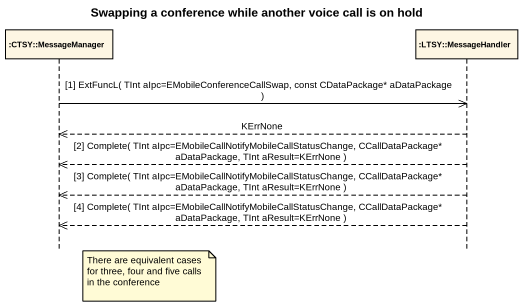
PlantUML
@startuml
title Swapping a conference while another voice call is on hold
hide footbox
participant ":CTSY::MessageManager" as CTSY_MessageManager
participant ":LTSY::MessageHandler" as LTSY_MessageHandler

CTSY_MessageManager ->> LTSY_MessageHandler : [1] ExtFuncL( TInt aIpc=EMobileConferenceCallSwap, const CDataPackage* aDataPackage )
LTSY_MessageHandler -->> CTSY_MessageManager : KErrNone
LTSY_MessageHandler -->> CTSY_MessageManager : [2] Complete( TInt aIpc=EMobileCallNotifyMobileCallStatusChange, CCallDataPackage* aDataPackage, TInt aResult=KErrNone )
LTSY_MessageHandler -->> CTSY_MessageManager : [3] Complete( TInt aIpc=EMobileCallNotifyMobileCallStatusChange, CCallDataPackage* aDataPackage, TInt aResult=KErrNone )
LTSY_MessageHandler -->> CTSY_MessageManager : [4] Complete( TInt aIpc=EMobileCallNotifyMobileCallStatusChange, CCallDataPackage* aDataPackage, TInt aResult=KErrNone )
note right of CTSY_MessageManager : There are equivalent cases for three, four and five calls in the conference
@enduml
